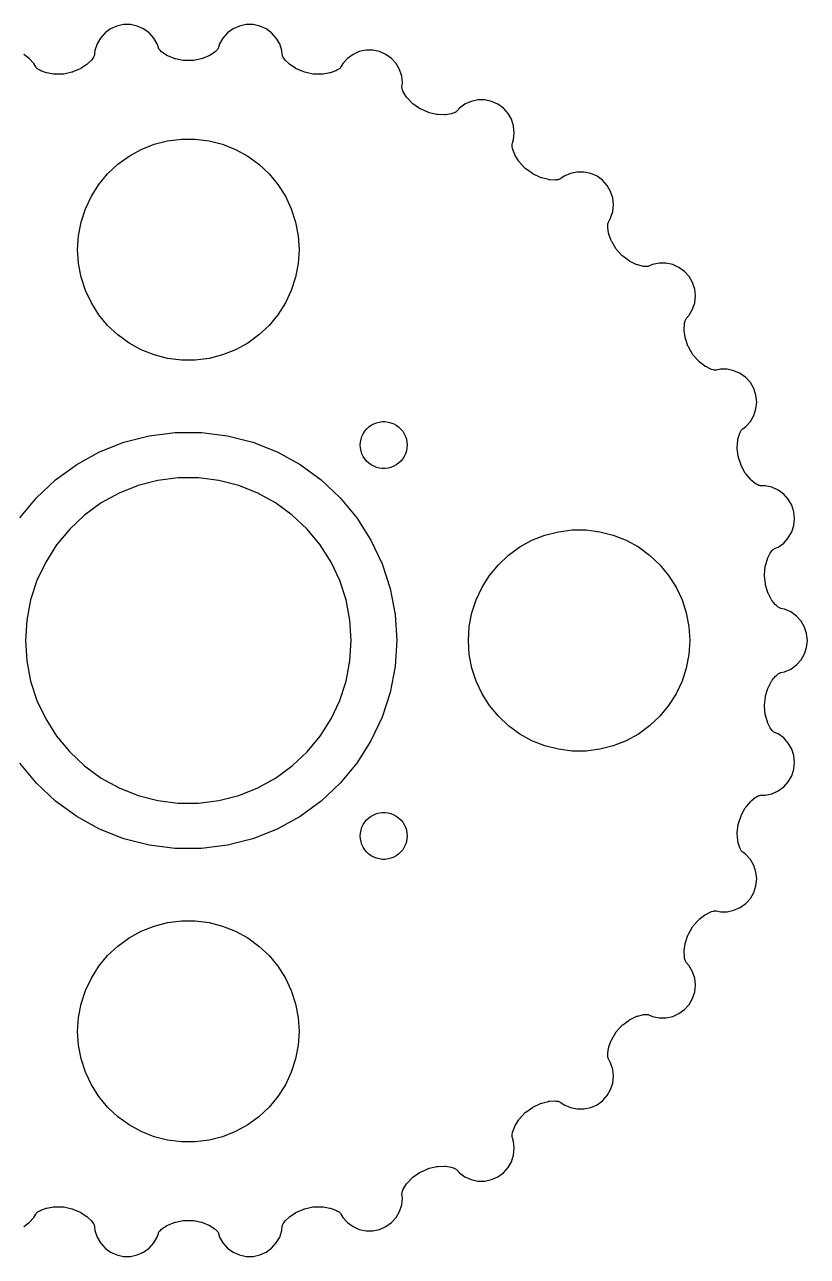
# Model space of a CAD drawing. Header units: metres. Extents: x -48 to 148, y -47 to 47.
# Drawn here: x 87.4 to 147.5, y -47.3 to 47.3 of the extents above; entities that cross this region are included whole.
import ezdxf

# ---------------------------------------------------------------- set-up
doc = ezdxf.new("R2010")
doc.units = ezdxf.units.M

msp = doc.modelspace()

# ---------------------------------------------------------------- linework, layer by layer
for p, q in [((95.0321, 47.2669), (94.5152, 47.157)), ((95.5604, 47.2669), (95.0321, 47.2669)), ((96.0771, 47.157), (95.5604, 47.2669)), ((104.44, 47.2669), (103.923, 47.157)), ((104.968, 47.2669), (104.44, 47.2669)), ((105.485, 47.157), (104.968, 47.2669)), ((93.6051, 46.6315), (93.2517, 46.239)), ((94.0327, 46.9422), (93.6051, 46.6315)), ((94.5152, 47.157), (94.0327, 46.9422)), ((96.5598, 46.9421), (96.0771, 47.157)), ((96.9873, 46.6316), (96.5598, 46.9421)), ((97.3408, 46.2389), (96.9873, 46.6316)), ((103.013, 46.6316), (102.659, 46.2389)), ((103.44, 46.9421), (103.013, 46.6316)), ((103.923, 47.157), (103.44, 46.9421)), ((105.967, 46.9422), (105.485, 47.157)), ((106.395, 46.6315), (105.967, 46.9422)), ((106.748, 46.239), (106.395, 46.6315)), ((92.9875, 45.7814), (92.8242, 45.2789)), ((93.2517, 46.239), (92.9875, 45.7814)), ((97.605, 45.7814), (97.3408, 46.2389)), ((97.6956, 45.5026), (97.605, 45.7814)), ((97.7187, 45.4442), (97.6956, 45.5026)), ((97.7489, 45.3892), (97.7187, 45.4442)), ((97.7858, 45.3384), (97.7489, 45.3892)), ((102.255, 45.3953), (102.219, 45.3439)), ((102.284, 45.4507), (102.255, 45.3953)), ((102.304, 45.5026), (102.284, 45.4507)), ((102.395, 45.7814), (102.304, 45.5026)), ((102.659, 46.2389), (102.395, 45.7814)), ((107.013, 45.7814), (106.748, 46.239)), ((107.176, 45.2789), (107.013, 45.7814)), ((87.7853, 44.6757), (87.3579, 44.9862)), ((88.1388, 44.283), (87.7853, 44.6757)), ((92.5599, 44.5519), (92.2825, 44.2722)), ((92.6194, 44.6245), (92.5599, 44.5519)), ((92.7109, 44.7602), (92.6194, 44.6245)), ((92.7427, 44.8144), (92.7109, 44.7602)), ((92.7674, 44.8721), (92.7427, 44.8144)), ((92.7847, 44.9324), (92.7674, 44.8721)), ((92.7936, 44.9874), (92.7847, 44.9324)), ((92.8242, 45.2789), (92.7936, 44.9874)), ((97.8237, 45.2975), (97.7858, 45.3384)), ((97.9414, 45.1838), (97.8237, 45.2975)), ((98.0147, 45.1253), (97.9414, 45.1838)), ((98.3441, 44.9093), (98.0147, 45.1253)), ((98.3987, 44.8782), (98.3441, 44.9093)), ((98.4292, 44.8646), (98.3987, 44.8782)), ((98.911, 44.6678), (98.4292, 44.8646)), ((98.9705, 44.6478), (98.911, 44.6678)), ((99.0036, 44.6401), (98.9705, 44.6478)), ((99.591, 44.5246), (99.0036, 44.6401)), ((99.6533, 44.5164), (99.591, 44.5246)), ((99.6875, 44.5152), (99.6533, 44.5164)), ((100.313, 44.5152), (99.6875, 44.5152)), ((100.375, 44.5192), (100.313, 44.5152)), ((100.409, 44.5246), (100.375, 44.5192)), ((100.996, 44.6401), (100.409, 44.5246)), ((101.057, 44.656), (100.996, 44.6401)), ((101.089, 44.6678), (101.057, 44.656)), ((101.571, 44.8645), (101.089, 44.6678)), ((101.627, 44.8919), (101.571, 44.8645)), ((101.656, 44.9093), (101.627, 44.8919)), ((101.985, 45.1253), (101.656, 44.9093)), ((102.059, 45.1838), (101.985, 45.1253)), ((102.176, 45.2976), (102.059, 45.1838)), ((102.219, 45.3439), (102.176, 45.2976)), ((107.206, 44.9874), (107.176, 45.2789)), ((107.217, 44.9255), (107.206, 44.9874)), ((107.235, 44.8654), (107.217, 44.9255)), ((107.261, 44.808), (107.235, 44.8654)), ((107.289, 44.7602), (107.261, 44.808)), ((107.381, 44.6245), (107.289, 44.7602)), ((107.44, 44.5519), (107.381, 44.6245)), ((107.717, 44.2722), (107.44, 44.5519)), ((112.215, 44.6757), (111.861, 44.283)), ((112.642, 44.9862), (112.215, 44.6757)), ((113.125, 45.2011), (112.642, 44.9862)), ((113.642, 45.3109), (113.125, 45.2011)), ((114.17, 45.3109), (113.642, 45.3109)), ((114.687, 45.2011), (114.17, 45.3109)), ((115.169, 44.9862), (114.687, 45.2011)), ((115.597, 44.6756), (115.169, 44.9862)), ((115.95, 44.283), (115.597, 44.6756)), ((88.2854, 44.0291), (88.1388, 44.283)), ((88.3201, 43.9769), (88.2854, 44.0291)), ((88.3612, 43.9293), (88.3201, 43.9769)), ((88.4078, 43.8873), (88.3612, 43.9293)), ((88.4533, 43.8552), (88.4078, 43.8873)), ((88.5921, 43.7684), (88.4533, 43.8552)), ((88.676, 43.7264), (88.5921, 43.7684)), ((89.0431, 43.5836), (88.676, 43.7264)), ((89.103, 43.5646), (89.0431, 43.5836)), ((89.1356, 43.5576), (89.103, 43.5646)), ((89.6478, 43.4653), (89.1356, 43.5576)), ((91.0505, 43.6075), (90.439, 43.4775)), ((91.1109, 43.6243), (91.0505, 43.6075)), ((91.1428, 43.6367), (91.1109, 43.6243)), ((91.6934, 43.8717), (91.1428, 43.6367)), ((91.7495, 43.8999), (91.6934, 43.8717)), ((91.7783, 43.9181), (91.7495, 43.8999)), ((92.2086, 44.2108), (91.7783, 43.9181)), ((92.2582, 44.2493), (92.2086, 44.2108)), ((92.2825, 44.2722), (92.2582, 44.2493)), ((107.764, 44.2305), (107.717, 44.2722)), ((107.791, 44.2108), (107.764, 44.2305)), ((108.222, 43.9181), (107.791, 44.2108)), ((108.276, 43.8861), (108.222, 43.9181)), ((108.307, 43.8717), (108.276, 43.8861)), ((108.857, 43.6367), (108.307, 43.8717)), ((108.916, 43.6157), (108.857, 43.6367)), ((108.95, 43.6075), (108.916, 43.6157)), ((109.561, 43.4775), (108.95, 43.6075)), ((110.864, 43.5576), (110.352, 43.4653)), ((110.925, 43.5726), (110.864, 43.5576)), ((110.957, 43.5836), (110.925, 43.5726)), ((111.324, 43.7264), (110.957, 43.5836)), ((111.408, 43.7684), (111.324, 43.7264)), ((111.547, 43.8552), (111.408, 43.7684)), ((111.598, 43.8918), (111.547, 43.8552)), ((111.644, 43.9345), (111.598, 43.8918)), ((111.684, 43.9826), (111.644, 43.9345)), ((111.715, 44.0292), (111.684, 43.9826)), ((111.861, 44.283), (111.715, 44.0292)), ((116.215, 43.8254), (115.95, 44.283)), ((116.378, 43.323), (116.215, 43.8254)), ((89.7102, 43.458), (89.6478, 43.4653)), ((89.7442, 43.4574), (89.7102, 43.458)), ((90.3428, 43.4666), (89.7442, 43.4574)), ((90.4054, 43.4715), (90.3428, 43.4666)), ((90.439, 43.4775), (90.4054, 43.4715)), ((109.623, 43.4683), (109.561, 43.4775)), ((109.657, 43.4666), (109.623, 43.4683)), ((110.256, 43.4574), (109.657, 43.4666)), ((110.319, 43.4604), (110.256, 43.4574)), ((110.352, 43.4653), (110.319, 43.4604)), ((116.433, 42.7975), (116.378, 43.323)), ((116.402, 42.506), (116.433, 42.7975)), ((116.4, 42.4433), (116.402, 42.506)), ((116.405, 42.3807), (116.4, 42.4433)), ((116.418, 42.3193), (116.405, 42.3807)), ((116.436, 42.2665), (116.418, 42.3193)), ((116.497, 42.1148), (116.436, 42.2665)), ((116.54, 42.0315), (116.497, 42.1148)), ((116.753, 41.7002), (116.54, 42.0315)), ((116.791, 41.6496), (116.753, 41.7002)), ((116.813, 41.6248), (116.791, 41.6496)), ((117.173, 41.249), (116.813, 41.6248)), ((117.219, 41.2065), (117.173, 41.249)), ((117.247, 41.186), (117.219, 41.2065)), ((117.736, 40.8416), (117.247, 41.186)), ((117.79, 40.8088), (117.736, 40.8416)), ((117.82, 40.7938), (117.79, 40.8088)), ((118.391, 40.5396), (117.82, 40.7938)), ((120.809, 40.8493), (120.613, 40.6314)), ((121.236, 41.1598), (120.809, 40.8493)), ((121.719, 41.3747), (121.236, 41.1598)), ((122.236, 41.4845), (121.719, 41.3747)), ((122.764, 41.4845), (122.236, 41.4845)), ((123.281, 41.3747), (122.764, 41.4845)), ((123.764, 41.1598), (123.281, 41.3747)), ((124.191, 40.8493), (123.764, 41.1598)), ((124.545, 40.4566), (124.191, 40.8493)), ((118.45, 40.5177), (118.391, 40.5396)), ((118.483, 40.5089), (118.45, 40.5177)), ((119.067, 40.3755), (118.483, 40.5089)), ((119.129, 40.3653), (119.067, 40.3755)), ((119.163, 40.3631), (119.129, 40.3653)), ((119.683, 40.3469), (119.163, 40.3631)), ((119.746, 40.3489), (119.683, 40.3469)), ((119.779, 40.3532), (119.746, 40.3489)), ((120.168, 40.4165), (119.779, 40.3532)), ((120.259, 40.4402), (120.168, 40.4165)), ((120.412, 40.4962), (120.259, 40.4402)), ((120.47, 40.5213), (120.412, 40.4962)), ((120.524, 40.5535), (120.47, 40.5213)), ((120.573, 40.5921), (120.524, 40.5535)), ((120.613, 40.6314), (120.573, 40.5921)), ((124.809, 39.9991), (124.545, 40.4566)), ((124.972, 39.4966), (124.809, 39.9991)), ((125.027, 38.9711), (124.972, 39.4966)), ((124.972, 38.4457), (125.027, 38.9711)), ((96.3809, 37.691), (97.3734, 38.084)), ((97.3734, 38.084), (98.4073, 38.3494)), ((98.4073, 38.3494), (99.4663, 38.4832)), ((99.4663, 38.4832), (100.534, 38.4832)), ((100.534, 38.4832), (101.593, 38.3494)), ((101.593, 38.3494), (102.627, 38.084)), ((102.627, 38.084), (103.619, 37.691)), ((124.858, 38.0438), (124.866, 38.1061)), ((124.858, 37.981), (124.858, 38.0438)), ((124.865, 37.9257), (124.858, 37.981)), ((124.893, 37.7645), (124.865, 37.9257)), ((124.866, 38.1061), (124.881, 38.1669)), ((124.881, 38.1669), (124.972, 38.4457)), ((94.5819, 36.5494), (95.4455, 37.1768)), ((95.4455, 37.1768), (96.3809, 37.691)), ((103.619, 37.691), (104.555, 37.1768)), ((104.555, 37.1768), (105.418, 36.5494)), ((124.918, 37.6741), (124.893, 37.7645)), ((125.057, 37.3057), (124.918, 37.6741)), ((125.083, 37.2485), (125.057, 37.3057)), ((125.1, 37.2195), (125.083, 37.2485)), ((125.374, 36.7771), (125.1, 37.2195)), ((93.8038, 35.8186), (94.5819, 36.5494)), ((105.418, 36.5494), (106.196, 35.8186)), ((125.41, 36.7259), (125.374, 36.7771)), ((125.433, 36.7002), (125.41, 36.7259)), ((125.84, 36.2616), (125.433, 36.7002)), ((125.886, 36.2183), (125.84, 36.2616)), ((125.913, 36.1973), (125.886, 36.2183)), ((126.418, 35.8299), (125.913, 36.1973)), ((129.847, 35.9549), (129.33, 35.8451)), ((130.375, 35.9549), (129.847, 35.9549)), ((130.892, 35.845), (130.375, 35.9549)), ((92.5514, 34.0949), (93.1234, 34.9962)), ((93.1234, 34.9962), (93.8038, 35.8186)), ((106.196, 35.8186), (106.877, 34.9962)), ((106.877, 34.9962), (107.449, 34.0949)), ((126.471, 35.7962), (126.418, 35.8299)), ((126.502, 35.7808), (126.471, 35.7962)), ((127.045, 35.5289), (126.502, 35.7808)), ((127.103, 35.5061), (127.045, 35.5289)), ((127.136, 35.4969), (127.103, 35.5061)), ((127.642, 35.3729), (127.136, 35.4969)), ((127.703, 35.3618), (127.642, 35.3729)), ((127.737, 35.3591), (127.703, 35.3618)), ((128.13, 35.3401), (127.737, 35.3591)), ((128.224, 35.3445), (128.13, 35.3401)), ((128.386, 35.3673), (128.224, 35.3445)), ((128.447, 35.3799), (128.386, 35.3673)), ((128.507, 35.4001), (128.447, 35.3799)), ((128.563, 35.4277), (128.507, 35.4001)), ((128.61, 35.4579), (128.563, 35.4277)), ((128.847, 35.6301), (128.61, 35.4579)), ((129.33, 35.8451), (128.847, 35.6301)), ((131.375, 35.6301), (130.892, 35.845)), ((131.802, 35.3196), (131.375, 35.6301)), ((132.155, 34.927), (131.802, 35.3196)), ((92.0969, 33.1291), (92.5514, 34.0949)), ((107.449, 34.0949), (107.903, 33.1291)), ((132.42, 34.4694), (132.155, 34.927)), ((132.583, 33.967), (132.42, 34.4694)), ((91.767, 32.1139), (92.0969, 33.1291)), ((107.903, 33.1291), (108.233, 32.1139)), ((132.638, 33.4415), (132.583, 33.967)), ((132.583, 32.916), (132.638, 33.4415)), ((132.245, 32.1035), (132.273, 32.1597)), ((132.273, 32.1597), (132.42, 32.4136)), ((132.42, 32.4136), (132.583, 32.916)), ((91.567, 31.0653), (91.767, 32.1139)), ((108.233, 32.1139), (108.433, 31.0653)), ((132.201, 31.7637), (132.206, 31.9273)), ((132.206, 31.6701), (132.201, 31.7637)), ((132.206, 31.9273), (132.211, 31.9828)), ((132.266, 31.2808), (132.206, 31.6701)), ((132.211, 31.9828), (132.224, 32.0442)), ((132.224, 32.0442), (132.245, 32.1035)), ((132.28, 31.2194), (132.266, 31.2808)), ((132.29, 31.1876), (132.28, 31.2194)), ((91.5, 30), (91.567, 31.0653)), ((108.433, 31.0653), (108.5, 30)), ((132.466, 30.6979), (132.29, 31.1876)), ((132.491, 30.6403), (132.466, 30.6979)), ((132.507, 30.6105), (132.491, 30.6403)), ((132.815, 30.0967), (132.507, 30.6105)), ((91.567, 28.9347), (91.5, 30)), ((108.5, 30), (108.433, 28.9347)), ((132.85, 30.0449), (132.815, 30.0967)), ((132.872, 30.0188), (132.85, 30.0449)), ((133.29, 29.5542), (132.872, 30.0188)), ((133.335, 29.5103), (133.29, 29.5542)), ((133.362, 29.4889), (133.335, 29.5103)), ((133.841, 29.1296), (133.362, 29.4889)), ((91.767, 27.8861), (91.567, 28.9347)), ((108.433, 28.9347), (108.233, 27.8861)), ((133.893, 29.0951), (133.841, 29.1296)), ((133.923, 29.0793), (133.893, 29.0951)), ((134.392, 28.8529), (133.923, 29.0793)), ((134.45, 28.8292), (134.392, 28.8529)), ((134.482, 28.8196), (134.45, 28.8292)), ((134.863, 28.7193), (134.482, 28.8196)), ((134.956, 28.704), (134.863, 28.7193)), ((135.119, 28.6926), (134.956, 28.704)), ((135.182, 28.6922), (135.119, 28.6926)), ((135.244, 28.6997), (135.182, 28.6922)), ((135.305, 28.7149), (135.244, 28.6997)), ((135.357, 28.7346), (135.305, 28.7149)), ((135.625, 28.8539), (135.357, 28.7346)), ((136.142, 28.9637), (135.625, 28.8539)), ((136.67, 28.9637), (136.142, 28.9637)), ((137.187, 28.8539), (136.67, 28.9637)), ((137.669, 28.639), (137.187, 28.8539)), ((138.097, 28.3284), (137.669, 28.639)), ((92.0969, 26.8709), (91.767, 27.8861)), ((108.233, 27.8861), (107.903, 26.8709)), ((138.45, 27.9358), (138.097, 28.3284)), ((138.714, 27.4783), (138.45, 27.9358)), ((138.878, 26.9758), (138.714, 27.4783)), ((92.5514, 25.9051), (92.0969, 26.8709)), ((107.903, 26.8709), (107.449, 25.9051)), ((138.933, 26.4503), (138.878, 26.9758)), ((93.1234, 25.0038), (92.5514, 25.9051)), ((107.449, 25.9051), (106.877, 25.0038)), ((138.715, 25.4224), (138.878, 25.9249)), ((138.878, 25.9249), (138.933, 26.4503)), ((93.8038, 24.1814), (93.1234, 25.0038)), ((106.877, 25.0038), (106.196, 24.1814)), ((138.141, 24.5335), (138.157, 24.5867)), ((138.157, 24.5867), (138.183, 24.6441)), ((138.183, 24.6441), (138.215, 24.6978)), ((138.215, 24.6978), (138.254, 24.747)), ((138.254, 24.747), (138.45, 24.9649)), ((138.45, 24.9649), (138.715, 25.4224)), ((94.5819, 23.4506), (93.8038, 24.1814)), ((106.196, 24.1814), (105.418, 23.4506)), ((138.065, 23.8887), (138.087, 24.282)), ((138.065, 23.8259), (138.065, 23.8887)), ((138.068, 23.7927), (138.065, 23.8259)), ((138.139, 23.277), (138.068, 23.7927)), ((138.087, 24.282), (138.101, 24.3747)), ((138.101, 24.3747), (138.141, 24.5335)), ((95.4455, 22.8232), (94.5819, 23.4506)), ((96.3809, 22.309), (95.4455, 22.8232)), ((104.555, 22.8232), (103.619, 22.309)), ((105.418, 23.4506), (104.555, 22.8232)), ((138.151, 23.2155), (138.139, 23.277)), ((138.161, 23.1829), (138.151, 23.2155)), ((138.355, 22.6165), (138.161, 23.1829)), ((97.3734, 21.916), (96.3809, 22.309)), ((98.4073, 21.6506), (97.3734, 21.916)), ((102.627, 21.916), (101.593, 21.6506)), ((103.619, 22.309), (102.627, 21.916)), ((138.379, 22.5585), (138.355, 22.6165)), ((138.395, 22.5283), (138.379, 22.5585)), ((138.708, 21.9869), (138.395, 22.5283)), ((138.742, 21.9346), (138.708, 21.9869)), ((138.764, 21.9081), (138.742, 21.9346)), ((139.158, 21.4571), (138.764, 21.9081)), ((99.4663, 21.5168), (98.4073, 21.6506)), ((100.534, 21.5168), (99.4663, 21.5168)), ((101.593, 21.6506), (100.534, 21.5168)), ((139.202, 21.4125), (139.158, 21.4571)), ((139.228, 21.3908), (139.202, 21.4125)), ((139.639, 21.0719), (139.228, 21.3908)), ((139.691, 21.0366), (139.639, 21.0719)), ((139.721, 21.0206), (139.691, 21.0366)), ((140.072, 20.8433), (139.721, 21.0206)), ((140.16, 20.8091), (140.072, 20.8433)), ((140.317, 20.764), (140.16, 20.8091)), ((140.845, 20.8165), (140.559, 20.7556)), ((141.374, 20.8165), (140.845, 20.8165)), ((141.891, 20.7067), (141.374, 20.8165)), ((140.378, 20.7505), (140.317, 20.764)), ((140.441, 20.7449), (140.378, 20.7505)), ((140.504, 20.7471), (140.441, 20.7449)), ((140.559, 20.7556), (140.504, 20.7471)), ((142.373, 20.4918), (141.891, 20.7067)), ((142.801, 20.1812), (142.373, 20.4918)), ((143.154, 19.7885), (142.801, 20.1812)), ((143.418, 19.3311), (143.154, 19.7885)), ((143.582, 18.8286), (143.418, 19.3311)), ((143.637, 18.3031), (143.582, 18.8286)), ((143.582, 17.7777), (143.637, 18.3031)), ((143.154, 16.8177), (143.418, 17.2752)), ((143.418, 17.2752), (143.582, 17.7777)), ((113.544, 16.058), (113.688, 16.2322)), ((113.688, 16.2322), (113.853, 16.3869)), ((113.853, 16.3869), (114.036, 16.5198)), ((114.036, 16.5198), (114.234, 16.6287)), ((114.234, 16.6287), (114.444, 16.7119)), ((114.444, 16.7119), (114.663, 16.7681)), ((114.663, 16.7681), (114.887, 16.7964)), ((114.887, 16.7964), (115.113, 16.7964)), ((115.113, 16.7964), (115.337, 16.7681)), ((115.337, 16.7681), (115.556, 16.7119)), ((115.556, 16.7119), (115.766, 16.6287)), ((115.766, 16.6287), (115.964, 16.5198)), ((115.964, 16.5198), (116.147, 16.3869)), ((116.147, 16.3869), (116.312, 16.2322)), ((116.312, 16.2322), (116.456, 16.058)), ((142.408, 16.0675), (142.435, 16.1162)), ((142.435, 16.1162), (142.472, 16.167)), ((142.472, 16.167), (142.515, 16.2127)), ((142.515, 16.2127), (142.563, 16.2528)), ((142.563, 16.2528), (142.801, 16.425)), ((142.801, 16.425), (143.154, 16.8177)), ((93.1875, 14.4772), (95.0557, 15.2169)), ((95.0557, 15.2169), (97.0019, 15.7166)), ((97.0019, 15.7166), (98.9953, 15.9684)), ((98.9953, 15.9684), (101.005, 15.9684)), ((101.005, 15.9684), (102.998, 15.7166)), ((102.998, 15.7166), (104.944, 15.2169)), ((104.944, 15.2169), (106.812, 14.4772)), ((113.2, 15), (113.214, 15.2256)), ((113.214, 15.2256), (113.257, 15.4476)), ((113.257, 15.4476), (113.326, 15.6626)), ((113.326, 15.6626), (113.423, 15.8671)), ((113.423, 15.8671), (113.544, 16.058)), ((116.456, 16.058), (116.577, 15.8671)), ((116.577, 15.8671), (116.674, 15.6626)), ((116.674, 15.6626), (116.743, 15.4476)), ((116.743, 15.4476), (116.786, 15.2256)), ((116.786, 15.2256), (116.8, 15)), ((142.145, 14.8389), (142.183, 15.3579)), ((142.183, 15.3579), (142.187, 15.3911)), ((142.187, 15.3911), (142.2, 15.4526)), ((142.2, 15.4526), (142.303, 15.8326)), ((142.303, 15.8326), (142.336, 15.9204)), ((142.336, 15.9204), (142.408, 16.0675)), ((91.4268, 13.5092), (93.1875, 14.4772)), ((106.812, 14.4772), (108.573, 13.5092)), ((113.214, 14.7744), (113.2, 15)), ((113.257, 14.5524), (113.214, 14.7744)), ((113.326, 14.3374), (113.257, 14.5524)), ((113.423, 14.1328), (113.326, 14.3374)), ((116.674, 14.3374), (116.577, 14.1328)), ((116.743, 14.5524), (116.674, 14.3374)), ((116.786, 14.7744), (116.743, 14.5524)), ((116.8, 15), (116.786, 14.7744)), ((142.144, 14.7761), (142.145, 14.8389)), ((142.147, 14.7422), (142.144, 14.7761)), ((142.219, 14.1478), (142.147, 14.7422)), ((89.8012, 12.3282), (91.4268, 13.5092)), ((108.573, 13.5092), (110.199, 12.3282)), ((113.544, 13.942), (113.423, 14.1328)), ((113.688, 13.7678), (113.544, 13.942)), ((113.853, 13.6131), (113.688, 13.7678)), ((114.036, 13.4802), (113.853, 13.6131)), ((114.234, 13.3713), (114.036, 13.4802)), ((114.444, 13.2881), (114.234, 13.3713)), ((114.663, 13.2319), (114.444, 13.2881)), ((115.556, 13.2881), (115.337, 13.2319)), ((115.766, 13.3713), (115.556, 13.2881)), ((115.964, 13.4802), (115.766, 13.3713)), ((116.147, 13.6131), (115.964, 13.4802)), ((116.312, 13.7678), (116.147, 13.6131)), ((116.456, 13.942), (116.312, 13.7678)), ((116.577, 14.1328), (116.456, 13.942)), ((142.23, 14.0861), (142.219, 14.1478)), ((142.24, 14.0532), (142.23, 14.0861)), ((142.433, 13.4587), (142.24, 14.0532)), ((142.456, 13.4003), (142.433, 13.4587)), ((142.472, 13.3699), (142.456, 13.4003)), ((142.763, 12.8469), (142.472, 13.3699)), ((88.3365, 10.9527), (89.8012, 12.3282)), ((99.2151, 12.4753), (97.6577, 12.2786)), ((100.785, 12.4753), (99.2151, 12.4753)), ((102.342, 12.2786), (100.785, 12.4753)), ((110.199, 12.3282), (111.663, 10.9527)), ((114.887, 13.2036), (114.663, 13.2319)), ((115.113, 13.2036), (114.887, 13.2036)), ((115.337, 13.2319), (115.113, 13.2036)), ((142.797, 12.7941), (142.763, 12.8469)), ((142.818, 12.7674), (142.797, 12.7941)), ((143.154, 12.37), (142.818, 12.7674)), ((143.198, 12.3247), (143.154, 12.37)), ((143.223, 12.3029), (143.198, 12.3247)), ((143.53, 12.0563), (143.223, 12.3029)), ((96.1373, 11.8882), (94.6777, 11.3103)), ((97.6577, 12.2786), (96.1373, 11.8882)), ((103.863, 11.8882), (102.342, 12.2786)), ((105.322, 11.3103), (103.863, 11.8882)), ((143.609, 12.0047), (143.53, 12.0563)), ((143.753, 11.9279), (143.609, 12.0047)), ((143.81, 11.902), (143.753, 11.9279)), ((143.87, 11.8834), (143.81, 11.902)), ((143.932, 11.8725), (143.87, 11.8834)), ((143.988, 11.8694), (143.932, 11.8725)), ((144.281, 11.8694), (143.988, 11.8694)), ((144.798, 11.7596), (144.281, 11.8694)), ((145.28, 11.5447), (144.798, 11.7596)), ((145.708, 11.2341), (145.28, 11.5447)), ((87.0557, 9.40456), (88.3365, 10.9527)), ((93.3022, 10.5541), (92.0322, 9.63141)), ((94.6777, 11.3103), (93.3022, 10.5541)), ((106.698, 10.5541), (105.322, 11.3103)), ((107.968, 9.63141), (106.698, 10.5541)), ((111.663, 10.9527), (112.944, 9.40456)), ((146.061, 10.8414), (145.708, 11.2341)), ((146.325, 10.384), (146.061, 10.8414)), ((92.0322, 9.63141), (90.8879, 8.55682)), ((109.112, 8.55682), (107.968, 9.63141)), ((146.489, 9.88148), (146.325, 10.384)), ((146.544, 9.35605), (146.489, 9.88148)), ((90.8879, 8.55682), (89.8873, 7.34731)), ((110.113, 7.34731), (109.112, 8.55682)), ((112.944, 9.40456), (114.021, 7.70805)), ((146.325, 8.32811), (146.489, 8.83052)), ((146.489, 8.83052), (146.544, 9.35605)), ((114.021, 7.70805), (114.876, 5.88998)), ((125.445, 7.17677), (126.381, 7.69102)), ((126.381, 7.69102), (127.373, 8.08397)), ((127.373, 8.08397), (128.407, 8.34944)), ((128.407, 8.34944), (129.466, 8.48322)), ((129.466, 8.48322), (130.534, 8.48322)), ((130.534, 8.48322), (131.593, 8.34944)), ((131.593, 8.34944), (132.627, 8.08397)), ((132.627, 8.08397), (133.619, 7.69102)), ((133.619, 7.69102), (134.555, 7.17677)), ((145.708, 7.47789), (146.061, 7.87056)), ((146.061, 7.87056), (146.325, 8.32811)), ((89.8873, 7.34731), (89.0462, 6.02191)), ((110.954, 6.02191), (110.113, 7.34731)), ((124.582, 6.54936), (125.445, 7.17677)), ((134.555, 7.17677), (135.418, 6.54936)), ((144.49, 6.34113), (144.671, 6.69133)), ((144.671, 6.69133), (144.721, 6.77039)), ((144.721, 6.77039), (144.822, 6.89932)), ((144.822, 6.89932), (144.859, 6.94121)), ((144.859, 6.94121), (144.905, 6.98322)), ((144.905, 6.98322), (144.957, 7.01906)), ((144.957, 7.01906), (145.012, 7.04814)), ((145.012, 7.04814), (145.28, 7.16737)), ((145.28, 7.16737), (145.708, 7.47789)), ((89.0462, 6.02191), (88.3778, 4.60155)), ((111.622, 4.60155), (110.954, 6.02191)), ((114.876, 5.88998), (115.497, 3.97903)), ((123.123, 4.99617), (123.804, 5.81865)), ((123.804, 5.81865), (124.582, 6.54936)), ((135.418, 6.54936), (136.196, 5.81865)), ((136.196, 5.81865), (136.877, 4.99617)), ((144.291, 5.65707), (144.296, 5.69084)), ((144.296, 5.69084), (144.309, 5.75212)), ((144.309, 5.75212), (144.455, 6.25186)), ((144.455, 6.25186), (144.465, 6.2836)), ((144.465, 6.2836), (144.49, 6.34113)), ((122.551, 4.09489), (123.123, 4.99617)), ((136.877, 4.99617), (137.449, 4.09489)), ((144.236, 4.99805), (144.238, 5.06081)), ((144.239, 4.96396), (144.236, 4.99805)), ((144.238, 5.06081), (144.291, 5.65707)), ((144.304, 4.34227), (144.239, 4.96396)), ((88.3778, 4.60155), (87.8927, 3.10861)), ((112.107, 3.10861), (111.622, 4.60155)), ((115.497, 3.97903), (115.874, 2.00533)), ((122.097, 3.12904), (122.551, 4.09489)), ((137.449, 4.09489), (137.903, 3.12904)), ((144.315, 4.28036), (144.304, 4.34227)), ((144.323, 4.24736), (144.315, 4.28036)), ((144.5, 3.67523), (144.323, 4.24736)), ((87.8927, 3.10861), (87.5986, 1.56665)), ((112.401, 1.56665), (112.107, 3.10861)), ((121.767, 2.11386), (122.097, 3.12904)), ((137.903, 3.12904), (138.233, 2.11386)), ((144.522, 3.6165), (144.5, 3.67523)), ((144.537, 3.58601), (144.522, 3.6165)), ((144.783, 3.12741), (144.537, 3.58601)), ((144.816, 3.07405), (144.783, 3.12741)), ((144.836, 3.04747), (144.816, 3.07405)), ((145.086, 2.74242), (144.836, 3.04747)), ((115.874, 2.00533), (116, 0)), ((121.567, 1.06532), (121.767, 2.11386)), ((138.233, 2.11386), (138.433, 1.06532)), ((145.151, 2.67564), (145.086, 2.74242)), ((145.277, 2.57047), (145.151, 2.67564)), ((145.327, 2.53322), (145.277, 2.57047)), ((145.382, 2.50259), (145.327, 2.53322)), ((145.44, 2.4791), (145.382, 2.50259)), ((145.494, 2.46449), (145.44, 2.4791)), ((145.781, 2.40355), (145.494, 2.46449)), ((146.264, 2.18867), (145.781, 2.40355)), ((146.691, 1.87811), (146.264, 2.18867)), ((87.5986, 1.56665), (87.5, 0)), ((112.5, 0), (112.401, 1.56665)), ((121.5, 0), (121.567, 1.06532)), ((138.433, 1.06532), (138.5, 0)), ((147.045, 1.48544), (146.691, 1.87811)), ((147.309, 1.02791), (147.045, 1.48544)), ((147.472, 0.52541), (147.309, 1.02791)), ((87.5, 0), (87.5986, -1.56665)), ((112.401, -1.56665), (112.5, 0)), ((116, 0), (115.874, -2.00533)), ((121.567, -1.06532), (121.5, 0)), ((138.5, 0), (138.433, -1.06532)), ((147.527, 0), (147.472, 0.52541)), ((147.472, -0.52541), (147.527, 0)), ((147.309, -1.02791), (147.472, -0.52541)), ((87.5986, -1.56665), (87.8927, -3.10861)), ((112.107, -3.10861), (112.401, -1.56665)), ((121.767, -2.11386), (121.567, -1.06532)), ((138.433, -1.06532), (138.233, -2.11386)), ((146.264, -2.18867), (146.691, -1.87811)), ((146.691, -1.87811), (147.045, -1.48544)), ((147.045, -1.48544), (147.309, -1.02791)), ((115.874, -2.00533), (115.497, -3.97903)), ((122.097, -3.12904), (121.767, -2.11386)), ((138.233, -2.11386), (137.903, -3.12904)), ((144.836, -3.04745), (145.086, -2.7424)), ((145.086, -2.7424), (145.152, -2.67563)), ((145.152, -2.67563), (145.277, -2.57047)), ((145.277, -2.57047), (145.322, -2.53711)), ((145.322, -2.53711), (145.376, -2.50571)), ((145.376, -2.50571), (145.434, -2.48138)), ((145.434, -2.48138), (145.494, -2.46449)), ((145.494, -2.46449), (145.781, -2.40355)), ((145.781, -2.40355), (146.264, -2.18867)), ((87.8927, -3.10861), (88.3778, -4.60155)), ((111.622, -4.60155), (112.107, -3.10861)), ((122.551, -4.09489), (122.097, -3.12904)), ((137.903, -3.12904), (137.449, -4.09489)), ((144.323, -4.24738), (144.5, -3.67523)), ((144.5, -3.67523), (144.511, -3.64308)), ((144.511, -3.64308), (144.537, -3.586)), ((144.537, -3.586), (144.783, -3.1274)), ((144.783, -3.1274), (144.8, -3.09848)), ((144.8, -3.09848), (144.836, -3.04745)), ((88.3778, -4.60155), (89.0462, -6.02191)), ((110.954, -6.02191), (111.622, -4.60155)), ((115.497, -3.97903), (114.876, -5.88998)), ((123.123, -4.99617), (122.551, -4.09489)), ((137.449, -4.09489), (136.877, -4.99617)), ((144.239, -4.96393), (144.304, -4.34225)), ((144.304, -4.34225), (144.309, -4.30843)), ((144.309, -4.30843), (144.323, -4.24738)), ((123.804, -5.81865), (123.123, -4.99617)), ((136.877, -4.99617), (136.196, -5.81865)), ((144.236, -5.02667), (144.239, -4.96393)), ((144.238, -5.06081), (144.236, -5.02667)), ((144.291, -5.65707), (144.238, -5.06081)), ((144.301, -5.71915), (144.291, -5.65707)), ((89.0462, -6.02191), (89.8873, -7.34731)), ((110.113, -7.34731), (110.954, -6.02191)), ((114.876, -5.88998), (114.021, -7.70805)), ((124.582, -6.54936), (123.804, -5.81865)), ((125.445, -7.17677), (124.582, -6.54936)), ((135.418, -6.54936), (134.555, -7.17677)), ((136.196, -5.81865), (135.418, -6.54936)), ((144.309, -5.75209), (144.301, -5.71915)), ((144.455, -6.25183), (144.309, -5.75209)), ((144.476, -6.3109), (144.455, -6.25183)), ((144.49, -6.34113), (144.476, -6.3109)), ((144.671, -6.69133), (144.49, -6.34113)), ((89.8873, -7.34731), (90.8879, -8.55682)), ((109.112, -8.55682), (110.113, -7.34731)), ((126.381, -7.69102), (125.445, -7.17677)), ((134.555, -7.17677), (133.619, -7.69102)), ((144.721, -6.77034), (144.671, -6.69133)), ((144.822, -6.89929), (144.721, -6.77034)), ((144.864, -6.94624), (144.822, -6.89929)), ((144.911, -6.98759), (144.864, -6.94624)), ((144.963, -7.02269), (144.911, -6.98759)), ((145.012, -7.04814), (144.963, -7.02269)), ((145.28, -7.16736), (145.012, -7.04814)), ((145.708, -7.47789), (145.28, -7.16736)), ((146.061, -7.87056), (145.708, -7.47789)), ((114.021, -7.70805), (112.944, -9.40456)), ((127.373, -8.08397), (126.381, -7.69102)), ((128.407, -8.34944), (127.373, -8.08397)), ((129.466, -8.48322), (128.407, -8.34944)), ((130.534, -8.48322), (129.466, -8.48322)), ((131.593, -8.34944), (130.534, -8.48322)), ((132.627, -8.08397), (131.593, -8.34944)), ((133.619, -7.69102), (132.627, -8.08397)), ((146.325, -8.32811), (146.061, -7.87056)), ((146.489, -8.83052), (146.325, -8.32811)), ((88.3365, -10.9527), (87.0557, -9.40456)), ((90.8879, -8.55682), (92.0322, -9.63141)), ((107.968, -9.63141), (109.112, -8.55682)), ((112.944, -9.40456), (111.663, -10.9527)), ((146.544, -9.35603), (146.489, -8.83052)), ((146.489, -9.88148), (146.544, -9.35603)), ((92.0322, -9.63141), (93.3022, -10.5541)), ((106.698, -10.5541), (107.968, -9.63141)), ((146.061, -10.8414), (146.325, -10.384)), ((146.325, -10.384), (146.489, -9.88148)), ((89.8012, -12.3282), (88.3365, -10.9527)), ((93.3022, -10.5541), (94.6777, -11.3103)), ((94.6777, -11.3103), (96.1373, -11.8882)), ((103.863, -11.8882), (105.322, -11.3103)), ((105.322, -11.3103), (106.698, -10.5541)), ((111.663, -10.9527), (110.199, -12.3282)), ((145.28, -11.5447), (145.708, -11.2341)), ((145.708, -11.2341), (146.061, -10.8414)), ((96.1373, -11.8882), (97.6577, -12.2786)), ((97.6577, -12.2786), (99.2151, -12.4753)), ((100.785, -12.4753), (102.342, -12.2786)), ((102.342, -12.2786), (103.863, -11.8882)), ((143.223, -12.3029), (143.53, -12.0563)), ((143.53, -12.0563), (143.609, -12.0047)), ((143.609, -12.0047), (143.753, -11.9279)), ((143.753, -11.9279), (143.804, -11.9045)), ((143.804, -11.9045), (143.863, -11.8851)), ((143.863, -11.8851), (143.925, -11.8734)), ((143.925, -11.8734), (143.988, -11.8694)), ((143.988, -11.8694), (144.281, -11.8694)), ((144.281, -11.8694), (144.798, -11.7596)), ((144.798, -11.7596), (145.28, -11.5447)), ((91.4268, -13.5092), (89.8012, -12.3282)), ((99.2151, -12.4753), (100.785, -12.4753)), ((110.199, -12.3282), (108.573, -13.5092)), ((114.444, -13.2881), (114.663, -13.2319)), ((114.663, -13.2319), (114.887, -13.2036)), ((114.887, -13.2036), (115.113, -13.2036)), ((115.113, -13.2036), (115.337, -13.2319)), ((115.337, -13.2319), (115.556, -13.2881)), ((142.472, -13.3699), (142.763, -12.8469)), ((142.763, -12.8469), (142.781, -12.8178)), ((142.781, -12.8178), (142.818, -12.7674)), ((142.818, -12.7674), (143.154, -12.3699)), ((143.154, -12.3699), (143.177, -12.3452)), ((143.177, -12.3452), (143.223, -12.3029)), ((93.1875, -14.4772), (91.4268, -13.5092)), ((108.573, -13.5092), (106.812, -14.4772)), ((113.326, -14.3374), (113.423, -14.1328)), ((113.423, -14.1328), (113.544, -13.942)), ((113.544, -13.942), (113.688, -13.7678)), ((113.688, -13.7678), (113.853, -13.6131)), ((113.853, -13.6131), (114.036, -13.4802)), ((114.036, -13.4802), (114.234, -13.3713)), ((114.234, -13.3713), (114.444, -13.2881)), ((115.556, -13.2881), (115.766, -13.3713)), ((115.766, -13.3713), (115.964, -13.4802)), ((115.964, -13.4802), (116.147, -13.6131)), ((116.147, -13.6131), (116.312, -13.7678)), ((116.312, -13.7678), (116.456, -13.942)), ((116.456, -13.942), (116.577, -14.1328)), ((116.577, -14.1328), (116.674, -14.3374)), ((142.147, -14.7421), (142.219, -14.1478)), ((142.219, -14.1478), (142.224, -14.114)), ((142.224, -14.114), (142.24, -14.0532)), ((142.24, -14.0532), (142.433, -13.4587)), ((142.433, -13.4587), (142.445, -13.4266)), ((142.445, -13.4266), (142.472, -13.3699)), ((95.0557, -15.2169), (93.1875, -14.4772)), ((106.812, -14.4772), (104.944, -15.2169)), ((113.2, -15), (113.214, -14.7744)), ((113.214, -15.2256), (113.2, -15)), ((113.214, -14.7744), (113.257, -14.5524)), ((113.257, -14.5524), (113.326, -14.3374)), ((116.674, -14.3374), (116.743, -14.5524)), ((116.743, -14.5524), (116.786, -14.7744)), ((116.786, -14.7744), (116.8, -15)), ((116.8, -15), (116.786, -15.2256)), ((142.144, -14.8048), (142.147, -14.7421)), ((142.145, -14.8388), (142.144, -14.8048)), ((142.183, -15.3578), (142.145, -14.8388)), ((97.0019, -15.7166), (95.0557, -15.2169)), ((98.9953, -15.9684), (97.0019, -15.7166)), ((101.005, -15.9684), (98.9953, -15.9684)), ((102.998, -15.7166), (101.005, -15.9684)), ((104.944, -15.2169), (102.998, -15.7166)), ((113.257, -15.4476), (113.214, -15.2256)), ((113.326, -15.6626), (113.257, -15.4476)), ((113.423, -15.8671), (113.326, -15.6626)), ((113.544, -16.058), (113.423, -15.8671)), ((113.688, -16.2322), (113.544, -16.058)), ((116.456, -16.058), (116.312, -16.2322)), ((116.577, -15.8671), (116.456, -16.058)), ((116.674, -15.6626), (116.577, -15.8671)), ((116.743, -15.4476), (116.674, -15.6626)), ((116.786, -15.2256), (116.743, -15.4476)), ((142.192, -15.42), (142.183, -15.3578)), ((142.2, -15.4526), (142.192, -15.42)), ((142.303, -15.8326), (142.2, -15.4526)), ((142.336, -15.9204), (142.303, -15.8326)), ((142.408, -16.0675), (142.336, -15.9204)), ((142.439, -16.1221), (142.408, -16.0675)), ((113.853, -16.3869), (113.688, -16.2322)), ((114.036, -16.5198), (113.853, -16.3869)), ((114.234, -16.6287), (114.036, -16.5198)), ((114.444, -16.7119), (114.234, -16.6287)), ((114.663, -16.7681), (114.444, -16.7119)), ((114.887, -16.7964), (114.663, -16.7681)), ((115.113, -16.7964), (114.887, -16.7964)), ((115.337, -16.7681), (115.113, -16.7964)), ((115.556, -16.7119), (115.337, -16.7681)), ((115.766, -16.6287), (115.556, -16.7119)), ((115.964, -16.5198), (115.766, -16.6287)), ((116.147, -16.3869), (115.964, -16.5198)), ((116.312, -16.2322), (116.147, -16.3869)), ((142.477, -16.1724), (142.439, -16.1221)), ((142.52, -16.2175), (142.477, -16.1724)), ((142.563, -16.2527), (142.52, -16.2175)), ((142.801, -16.425), (142.563, -16.2527)), ((143.154, -16.8177), (142.801, -16.425)), ((143.418, -17.2752), (143.154, -16.8177)), ((143.582, -17.7777), (143.418, -17.2752)), ((143.637, -18.3031), (143.582, -17.7777)), ((143.418, -19.3311), (143.582, -18.8286)), ((143.582, -18.8286), (143.637, -18.3031)), ((142.801, -20.1812), (143.154, -19.7885)), ((143.154, -19.7885), (143.418, -19.3311)), ((140.16, -20.8091), (140.317, -20.764)), ((140.317, -20.764), (140.371, -20.7517)), ((140.371, -20.7517), (140.434, -20.7451)), ((140.434, -20.7451), (140.497, -20.7464)), ((140.497, -20.7464), (140.559, -20.7556)), ((140.559, -20.7556), (140.845, -20.8165)), ((141.374, -20.8165), (141.891, -20.7067)), ((141.891, -20.7067), (142.373, -20.4918)), ((142.373, -20.4918), (142.801, -20.1812)), ((97.3734, -21.916), (98.4073, -21.6506)), ((98.4073, -21.6506), (99.4663, -21.5168)), ((99.4663, -21.5168), (100.534, -21.5168)), ((100.534, -21.5168), (101.593, -21.6506)), ((101.593, -21.6506), (102.627, -21.916)), ((138.764, -21.9081), (139.158, -21.4571)), ((139.158, -21.4571), (139.181, -21.4323)), ((139.181, -21.4323), (139.228, -21.3908)), ((139.228, -21.3908), (139.639, -21.0719)), ((139.639, -21.0719), (139.666, -21.0523)), ((139.666, -21.0523), (139.721, -21.0206)), ((139.721, -21.0206), (140.072, -20.8433)), ((140.072, -20.8433), (140.16, -20.8091)), ((140.845, -20.8165), (141.374, -20.8165)), ((95.4455, -22.8232), (96.3809, -22.309)), ((96.3809, -22.309), (97.3734, -21.916)), ((102.627, -21.916), (103.619, -22.309)), ((103.619, -22.309), (104.555, -22.8232)), ((138.161, -23.1829), (138.355, -22.6165)), ((138.355, -22.6165), (138.367, -22.5845)), ((138.367, -22.5845), (138.395, -22.5283)), ((138.395, -22.5283), (138.708, -21.9869)), ((138.708, -21.9869), (138.726, -21.9579)), ((138.726, -21.9579), (138.764, -21.9081)), ((93.8038, -24.1814), (94.5819, -23.4506)), ((94.5819, -23.4506), (95.4455, -22.8232)), ((104.555, -22.8232), (105.418, -23.4506)), ((105.418, -23.4506), (106.196, -24.1814)), ((138.068, -23.7926), (138.139, -23.277)), ((138.139, -23.277), (138.145, -23.2435)), ((138.145, -23.2435), (138.161, -23.1829)), ((93.1234, -25.0038), (93.8038, -24.1814)), ((106.196, -24.1814), (106.877, -25.0038)), ((138.064, -23.8553), (138.068, -23.7926)), ((138.065, -23.8887), (138.064, -23.8553)), ((138.087, -24.282), (138.065, -23.8887)), ((138.101, -24.3747), (138.087, -24.282)), ((138.141, -24.5335), (138.101, -24.3747)), ((138.16, -24.5934), (138.141, -24.5335)), ((92.5514, -25.9051), (93.1234, -25.0038)), ((106.877, -25.0038), (107.449, -25.9051)), ((138.186, -24.6503), (138.16, -24.5934)), ((138.219, -24.7036), (138.186, -24.6503)), ((138.254, -24.747), (138.219, -24.7036)), ((138.45, -24.9649), (138.254, -24.747)), ((138.715, -25.4224), (138.45, -24.9649)), ((138.878, -25.9249), (138.715, -25.4224)), ((92.0969, -26.8709), (92.5514, -25.9051)), ((107.449, -25.9051), (107.903, -26.8709)), ((138.933, -26.4503), (138.878, -25.9249)), ((138.878, -26.9758), (138.933, -26.4503)), ((91.767, -27.8861), (92.0969, -26.8709)), ((107.903, -26.8709), (108.233, -27.8861)), ((138.714, -27.4783), (138.878, -26.9758)), ((91.567, -28.9347), (91.767, -27.8861)), ((108.233, -27.8861), (108.433, -28.9347)), ((137.669, -28.639), (138.097, -28.3284)), ((138.097, -28.3284), (138.45, -27.9358)), ((138.45, -27.9358), (138.714, -27.4783)), ((91.5, -30), (91.567, -28.9347)), ((108.433, -28.9347), (108.5, -30)), ((133.362, -29.4889), (133.841, -29.1296)), ((133.841, -29.1296), (133.869, -29.1101)), ((133.869, -29.1101), (133.923, -29.0793)), ((133.923, -29.0793), (134.392, -28.8529)), ((134.392, -28.8529), (134.423, -28.8394)), ((134.423, -28.8394), (134.482, -28.8196)), ((134.482, -28.8196), (134.863, -28.7193)), ((134.863, -28.7193), (134.956, -28.704)), ((134.956, -28.704), (135.119, -28.6926)), ((135.119, -28.6926), (135.175, -28.6919)), ((135.175, -28.6919), (135.237, -28.6984)), ((135.237, -28.6984), (135.298, -28.7128)), ((135.298, -28.7128), (135.357, -28.7346)), ((135.357, -28.7346), (135.625, -28.8539)), ((135.625, -28.8539), (136.142, -28.9637)), ((136.142, -28.9637), (136.67, -28.9637)), ((136.67, -28.9637), (137.187, -28.8539)), ((137.187, -28.8539), (137.669, -28.639)), ((91.567, -31.0653), (91.5, -30)), ((108.5, -30), (108.433, -31.0653)), ((132.507, -30.6105), (132.815, -30.0967)), ((132.815, -30.0967), (132.833, -30.068)), ((132.833, -30.068), (132.872, -30.0188)), ((132.872, -30.0188), (133.29, -29.5542)), ((133.29, -29.5542), (133.314, -29.5296)), ((133.314, -29.5296), (133.362, -29.4889)), ((91.767, -32.1139), (91.567, -31.0653)), ((108.433, -31.0653), (108.233, -32.1139)), ((132.272, -31.2479), (132.29, -31.1876)), ((132.29, -31.1876), (132.466, -30.6979)), ((132.466, -30.6979), (132.479, -30.6663)), ((132.479, -30.6663), (132.507, -30.6105)), ((92.0969, -33.1291), (91.767, -32.1139)), ((108.233, -32.1139), (107.903, -33.1291)), ((132.201, -31.7637), (132.206, -31.6701)), ((132.206, -31.9273), (132.201, -31.7637)), ((132.206, -31.6701), (132.266, -31.2807)), ((132.213, -31.9898), (132.206, -31.9273)), ((132.226, -32.051), (132.213, -31.9898)), ((132.248, -32.11), (132.226, -32.051)), ((132.273, -32.1597), (132.248, -32.11)), ((132.266, -31.2807), (132.272, -31.2479)), ((132.42, -32.4136), (132.273, -32.1597)), ((132.583, -32.916), (132.42, -32.4136)), ((132.638, -33.4415), (132.583, -32.916)), ((92.5514, -34.0949), (92.0969, -33.1291)), ((107.903, -33.1291), (107.449, -34.0949)), ((132.42, -34.4694), (132.583, -33.967)), ((132.583, -33.967), (132.638, -33.4415)), ((93.1234, -34.9962), (92.5514, -34.0949)), ((107.449, -34.0949), (106.877, -34.9962)), ((131.802, -35.3196), (132.155, -34.927)), ((132.155, -34.927), (132.42, -34.4694)), ((93.8038, -35.8186), (93.1234, -34.9962)), ((94.5819, -36.5494), (93.8038, -35.8186)), ((106.196, -35.8186), (105.418, -36.5494)), ((106.877, -34.9962), (106.196, -35.8186)), ((125.913, -36.1973), (126.418, -35.8299)), ((126.418, -35.8299), (126.447, -35.8108)), ((126.447, -35.8108), (126.502, -35.7808)), ((126.502, -35.7808), (127.045, -35.5289)), ((127.045, -35.5289), (127.076, -35.5156)), ((127.076, -35.5156), (127.136, -35.4969)), ((127.136, -35.4969), (127.642, -35.3729)), ((127.642, -35.3729), (127.674, -35.366)), ((127.674, -35.366), (127.737, -35.3591)), ((127.737, -35.3591), (128.13, -35.3401)), ((128.13, -35.3401), (128.224, -35.3444)), ((128.224, -35.3444), (128.386, -35.3673)), ((128.386, -35.3673), (128.441, -35.3781)), ((128.441, -35.3781), (128.5, -35.3975)), ((128.5, -35.3975), (128.557, -35.4242)), ((128.557, -35.4242), (128.61, -35.4579)), ((128.61, -35.4579), (128.847, -35.6302)), ((128.847, -35.6302), (129.33, -35.8451)), ((129.33, -35.8451), (129.847, -35.9549)), ((130.375, -35.9549), (130.892, -35.845)), ((130.892, -35.845), (131.375, -35.6301)), ((131.375, -35.6301), (131.802, -35.3196)), ((95.4455, -37.1768), (94.5819, -36.5494)), ((105.418, -36.5494), (104.555, -37.1768)), ((125.1, -37.2195), (125.374, -36.7771)), ((125.374, -36.7771), (125.393, -36.7488)), ((125.393, -36.7488), (125.433, -36.7002)), ((125.433, -36.7002), (125.84, -36.2616)), ((125.84, -36.2616), (125.864, -36.2373)), ((125.864, -36.2373), (125.913, -36.1973)), ((129.847, -35.9549), (130.375, -35.9549)), ((96.3809, -37.691), (95.4455, -37.1768)), ((97.3734, -38.084), (96.3809, -37.691)), ((103.619, -37.691), (102.627, -38.084)), ((104.555, -37.1768), (103.619, -37.691)), ((124.865, -37.9257), (124.893, -37.7645)), ((124.893, -37.7645), (124.918, -37.6741)), ((124.918, -37.6741), (125.057, -37.3057)), ((125.057, -37.3057), (125.07, -37.2748)), ((125.07, -37.2748), (125.1, -37.2195)), ((98.4073, -38.3494), (97.3734, -38.084)), ((99.4663, -38.4832), (98.4073, -38.3494)), ((100.534, -38.4832), (99.4663, -38.4832)), ((101.593, -38.3494), (100.534, -38.4832)), ((102.627, -38.084), (101.593, -38.3494)), ((124.858, -37.9881), (124.865, -37.9257)), ((124.858, -38.0508), (124.858, -37.9881)), ((124.867, -38.113), (124.858, -38.0508)), ((124.881, -38.1669), (124.867, -38.113)), ((124.972, -38.4457), (124.881, -38.1669)), ((125.027, -38.9711), (124.972, -38.4457)), ((124.809, -39.9991), (124.972, -39.4966)), ((124.972, -39.4966), (125.027, -38.9711)), ((117.82, -40.7938), (118.392, -40.5396)), ((118.392, -40.5396), (118.423, -40.5268)), ((118.423, -40.5268), (118.483, -40.5089)), ((118.483, -40.5089), (119.067, -40.3755)), ((119.067, -40.3755), (119.1, -40.369)), ((119.1, -40.369), (119.163, -40.3631)), ((119.163, -40.3631), (119.683, -40.3469)), ((119.683, -40.3469), (119.717, -40.347)), ((119.717, -40.347), (119.779, -40.3532)), ((119.779, -40.3532), (120.168, -40.4165)), ((120.168, -40.4165), (120.259, -40.4402)), ((120.259, -40.4402), (120.412, -40.4962)), ((120.412, -40.4962), (120.464, -40.5181)), ((120.464, -40.5181), (120.518, -40.5495)), ((120.518, -40.5495), (120.568, -40.5875)), ((120.568, -40.5875), (120.613, -40.6314)), ((120.613, -40.6314), (120.809, -40.8493)), ((124.191, -40.8493), (124.545, -40.4566)), ((124.545, -40.4566), (124.809, -39.9991)), ((116.813, -41.6247), (117.173, -41.249)), ((117.173, -41.249), (117.198, -41.2253)), ((117.198, -41.2253), (117.247, -41.186)), ((117.247, -41.186), (117.736, -40.8416)), ((117.736, -40.8416), (117.765, -40.8229)), ((117.765, -40.8229), (117.82, -40.7938)), ((120.809, -40.8493), (121.236, -41.1598)), ((121.236, -41.1598), (121.719, -41.3747)), ((121.719, -41.3747), (122.236, -41.4845)), ((122.236, -41.4845), (122.764, -41.4845)), ((122.764, -41.4845), (123.281, -41.3747)), ((123.281, -41.3747), (123.764, -41.1598)), ((123.764, -41.1598), (124.191, -40.8493)), ((116.4, -42.4503), (116.404, -42.3877)), ((116.402, -42.506), (116.4, -42.4503)), ((116.433, -42.7975), (116.402, -42.506)), ((116.404, -42.3877), (116.416, -42.3261)), ((116.416, -42.3261), (116.436, -42.2665)), ((116.436, -42.2665), (116.497, -42.1148)), ((116.497, -42.1148), (116.54, -42.0315)), ((116.54, -42.0315), (116.753, -41.7002)), ((116.753, -41.7002), (116.773, -41.6727)), ((116.773, -41.6727), (116.813, -41.6247)), ((89.1357, -43.5576), (89.6479, -43.4653)), ((89.6479, -43.4653), (89.6815, -43.4604)), ((89.6815, -43.4604), (89.7442, -43.4574)), ((89.7442, -43.4574), (90.3428, -43.4666)), ((90.3428, -43.4666), (90.3769, -43.4683)), ((90.3769, -43.4683), (90.4391, -43.4775)), ((90.4391, -43.4775), (91.0505, -43.6075)), ((108.95, -43.6075), (109.561, -43.4775)), ((109.561, -43.4775), (109.595, -43.4715)), ((109.595, -43.4715), (109.657, -43.4666)), ((109.657, -43.4666), (110.256, -43.4574)), ((110.256, -43.4574), (110.29, -43.458)), ((110.29, -43.458), (110.352, -43.4653)), ((110.352, -43.4653), (110.864, -43.5576)), ((116.215, -43.8254), (116.378, -43.323)), ((116.378, -43.323), (116.433, -42.7975)), ((87.7853, -44.6757), (88.1388, -44.283)), ((88.1388, -44.283), (88.2854, -44.0292)), ((88.2854, -44.0292), (88.3159, -43.9826)), ((88.3159, -43.9826), (88.3562, -43.9345)), ((88.3562, -43.9345), (88.4023, -43.8918)), ((88.4023, -43.8918), (88.4533, -43.8552)), ((88.4533, -43.8552), (88.5921, -43.7684)), ((88.5921, -43.7684), (88.676, -43.7264)), ((88.676, -43.7264), (89.0431, -43.5836)), ((89.0431, -43.5836), (89.0747, -43.5726)), ((89.0747, -43.5726), (89.1357, -43.5576)), ((91.0505, -43.6075), (91.0836, -43.6157)), ((91.0836, -43.6157), (91.1428, -43.6367)), ((91.1428, -43.6367), (91.6934, -43.8717)), ((91.6934, -43.8717), (91.7242, -43.8861)), ((91.7242, -43.8861), (91.7783, -43.9181)), ((91.7783, -43.9181), (92.2087, -44.2108)), ((92.2087, -44.2108), (92.2357, -44.2305)), ((92.2357, -44.2305), (92.2826, -44.2722)), ((92.2826, -44.2722), (92.5599, -44.5519)), ((107.44, -44.5519), (107.717, -44.2722)), ((107.717, -44.2722), (107.742, -44.2493)), ((107.742, -44.2493), (107.791, -44.2108)), ((107.791, -44.2108), (108.222, -43.9181)), ((108.222, -43.9181), (108.251, -43.8999)), ((108.251, -43.8999), (108.307, -43.8717)), ((108.307, -43.8717), (108.857, -43.6367)), ((108.857, -43.6367), (108.889, -43.6243)), ((108.889, -43.6243), (108.95, -43.6075)), ((110.864, -43.5576), (110.897, -43.5646)), ((110.897, -43.5646), (110.957, -43.5836)), ((110.957, -43.5836), (111.324, -43.7264)), ((111.324, -43.7264), (111.408, -43.7684)), ((111.408, -43.7684), (111.547, -43.8552)), ((111.547, -43.8552), (111.592, -43.8873)), ((111.592, -43.8873), (111.639, -43.9293)), ((111.639, -43.9293), (111.68, -43.9769)), ((111.68, -43.9769), (111.715, -44.0291)), ((111.715, -44.0291), (111.861, -44.283)), ((111.861, -44.283), (112.215, -44.6757)), ((115.597, -44.6756), (115.95, -44.283)), ((115.95, -44.283), (116.215, -43.8254)), ((87.3579, -44.9862), (87.7853, -44.6757)), ((92.5599, -44.5519), (92.6194, -44.6245)), ((92.6194, -44.6245), (92.7109, -44.7602)), ((92.7109, -44.7602), (92.7394, -44.808)), ((92.7394, -44.808), (92.765, -44.8654)), ((92.765, -44.8654), (92.7831, -44.9255)), ((92.7831, -44.9255), (92.7936, -44.9874)), ((92.7936, -44.9874), (92.8242, -45.2789)), ((92.8242, -45.2789), (92.9875, -45.7814)), ((97.7451, -45.3953), (97.7813, -45.3439)), ((97.7813, -45.3439), (97.8237, -45.2976)), ((97.8237, -45.2976), (97.9414, -45.1838)), ((97.9414, -45.1838), (98.0147, -45.1253)), ((98.0147, -45.1253), (98.3441, -44.9093)), ((98.3441, -44.9093), (98.3727, -44.8919)), ((98.3727, -44.8919), (98.4292, -44.8645)), ((98.4292, -44.8645), (98.911, -44.6678)), ((98.911, -44.6678), (98.9429, -44.656)), ((98.9429, -44.656), (99.0036, -44.6401)), ((99.0036, -44.6401), (99.5911, -44.5246)), ((99.5911, -44.5246), (99.6248, -44.5192)), ((99.6248, -44.5192), (99.6875, -44.5152)), ((99.6875, -44.5152), (100.313, -44.5152)), ((100.313, -44.5152), (100.347, -44.5164)), ((100.347, -44.5164), (100.409, -44.5246)), ((100.409, -44.5246), (100.996, -44.6401)), ((100.996, -44.6401), (101.03, -44.6478)), ((101.03, -44.6478), (101.089, -44.6678)), ((101.089, -44.6678), (101.571, -44.8646)), ((101.571, -44.8646), (101.601, -44.8782)), ((101.601, -44.8782), (101.656, -44.9093)), ((101.656, -44.9093), (101.985, -45.1253)), ((101.985, -45.1253), (102.059, -45.1838)), ((102.059, -45.1838), (102.176, -45.2975)), ((102.176, -45.2975), (102.214, -45.3384)), ((102.214, -45.3384), (102.251, -45.3892)), ((107.013, -45.7814), (107.176, -45.2789)), ((107.176, -45.2789), (107.206, -44.9874)), ((107.206, -44.9874), (107.215, -44.9324)), ((107.215, -44.9324), (107.233, -44.872)), ((107.233, -44.872), (107.257, -44.8143)), ((107.257, -44.8143), (107.289, -44.7602)), ((107.289, -44.7602), (107.381, -44.6245)), ((107.381, -44.6245), (107.44, -44.5519)), ((112.215, -44.6757), (112.642, -44.9862)), ((112.642, -44.9862), (113.125, -45.2011)), ((113.125, -45.2011), (113.642, -45.3109)), ((113.642, -45.3109), (114.17, -45.3109)), ((114.17, -45.3109), (114.687, -45.2011)), ((114.687, -45.2011), (115.169, -44.9862)), ((115.169, -44.9862), (115.597, -44.6756)), ((92.9875, -45.7814), (93.2517, -46.239)), ((93.2517, -46.239), (93.6051, -46.6315)), ((96.9873, -46.6316), (97.3408, -46.2389)), ((97.3408, -46.2389), (97.605, -45.7814)), ((97.605, -45.7814), (97.6956, -45.5026)), ((97.6956, -45.5026), (97.7157, -45.4507)), ((97.7157, -45.4507), (97.7451, -45.3953)), ((102.251, -45.3892), (102.281, -45.4442)), ((102.281, -45.4442), (102.304, -45.5026)), ((102.304, -45.5026), (102.395, -45.7814)), ((102.395, -45.7814), (102.659, -46.2389)), ((102.659, -46.2389), (103.013, -46.6316)), ((106.395, -46.6315), (106.748, -46.239)), ((106.748, -46.239), (107.013, -45.7814)), ((93.6051, -46.6315), (94.0327, -46.9422)), ((94.0327, -46.9422), (94.5152, -47.157)), ((94.5152, -47.157), (95.0321, -47.2669)), ((95.0321, -47.2669), (95.5604, -47.2669)), ((95.5604, -47.2669), (96.0771, -47.157)), ((96.0771, -47.157), (96.5598, -46.9421)), ((96.5598, -46.9421), (96.9873, -46.6316)), ((103.013, -46.6316), (103.44, -46.9421)), ((103.44, -46.9421), (103.923, -47.157)), ((103.923, -47.157), (104.44, -47.2669)), ((104.44, -47.2669), (104.968, -47.2669)), ((104.968, -47.2669), (105.485, -47.157)), ((105.485, -47.157), (105.967, -46.9422)), ((105.967, -46.9422), (106.395, -46.6315))]:
    msp.add_line(p, q)

doc.saveas('drawing.dxf')
